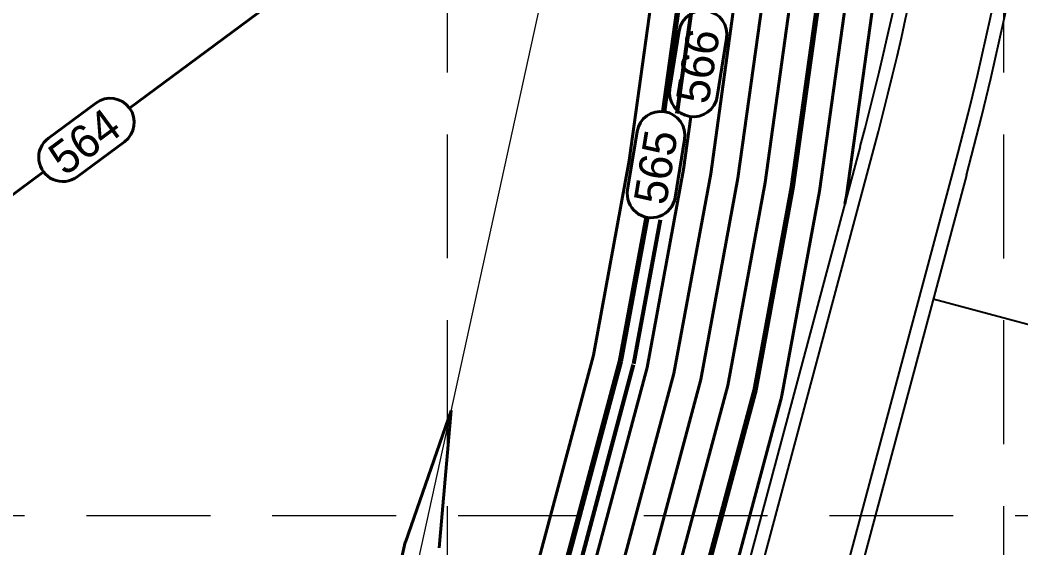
# Model space of a CAD drawing. Header units: feet. Extents: x 10084 to 13321, y 3329 to 8503.
# Drawn here: x 10591.6 to 10737.1, y 6637.8 to 6714.6 of the extents above; entities that cross this region are included whole.
import ezdxf
from ezdxf.enums import TextEntityAlignment as Align

# ---------------------------------------------------------------- set-up
doc = ezdxf.new("R2010")
doc.units = ezdxf.units.FT
doc.header["$LTSCALE"] = 40
doc.header["$MEASUREMENT"] = 0
for name, pattern in [('( Dashdot )', [1.001, 0.5, -0.25, 0.001, -0.25]), ('DASHED', [0.75, 0.5, -0.25]), ('DGN Style 3', [204.068222, 145.763016, -58.305206]), ('DGN Style 4', [233.366589, 116.610413, -58.305206, 0.145763, -58.305206]), ('HIDDEN', [0.375, 0.25, -0.125])]:
    doc.linetypes.add(name, pattern=pattern)
for name, color, linetype in [('CURB', 4, 'Continuous'), ('GRID', 254, 'DASHED'), ('Level 1', 7, 'Continuous'), ('LOT', 7, 'Continuous'), ('ROW', 3, '( Dashdot )')]:
    doc.layers.add(name, color=color, linetype=linetype)
doc.styles.add('Style-CHAR_FAST_FONT', font='CHAR_FAST_FONT.shx')

msp = doc.modelspace()

# ---------------------------------------------------------------- linework, layer by layer
at = {"layer": 'CURB', "color": 7}
for p, q in [((10692.68, 6610.06), (10715.62, 6695.66)), ((10704.28, 6606.96), (10727.21, 6692.55))]:
    msp.add_line(p, q, dxfattribs=at)
for radius in [481, 469]:
    msp.add_arc((10262.6, 6817.03), radius, 345.0009, 6.9121, dxfattribs=at)
at = {"layer": 'GRID', "color": 252, "linetype": 'HIDDEN', "lineweight": 0, "ltscale": 1.8}
for p, q in [((10653.53, 3736.94), (10653.78, 8415.23)), ((10734.85, 3736.93), (10734.41, 8414.93)), ((10169.24, 6642.55), (13236.21, 6642.55))]:
    msp.add_line(p, q, dxfattribs=at)
at = {"layer": 'Level 1', "color": 5, "linetype": 'Continuous', "lineweight": 40}
for p, q in [((10607.48, 6701.78), (10671.14, 6748.93)), ((10680.12, 6694.15), (10674.91, 6665.84)), ((10578.22, 6680.11), (10594.97, 6692.51)), ((10654.26, 6657.82), (10647.58, 6638.68)), ((10652.52, 6637.84), (10654.26, 6657.82))]:
    msp.add_line(p, q, dxfattribs=at)
at = {"layer": 'Level 1', "color": 5, "linetype": 'Continuous', "lineweight": 70}
msp.add_line((10682.67, 6685.9), (10678.82, 6664.96), dxfattribs=at)
at = {"layer": 'Level 1', "color": 5, "linetype": 'DGN Style 3', "lineweight": 53}
msp.add_line((10684.6, 6685.54), (10680.75, 6664.6), dxfattribs=at)
at = {"layer": 'Level 1', "color": 5, "linetype": 'DGN Style 4', "lineweight": 0, "flags": 128}
msp.add_lwpolyline([(10383.02, 4417.29), (10357.22, 4464.9), (10348.92, 4476.64), (10350.27, 4482), (10361.98, 4504.31), (10365.95, 4517.21), (10365, 4530.49), (10360.26, 4543.29), (10356.43, 4548.43), (10353.41, 4561), (10358.84, 4581.6), (10352.24, 4597.04), (10340.12, 4616.39), (10338.56, 4624.19), (10337.46, 4634.69), (10340.98, 4648.48), (10348.46, 4663.24), (10353.26, 4668.28), (10367.58, 4667.19), (10380.29, 4662.8), (10388.63, 4662.8), (10400.23, 4670.54), (10402.57, 4688.47), (10397.97, 4710.36), (10397.54, 4715.05), (10407.58, 4753.66), (10405.68, 4787.24), (10399.89, 4813.86), (10398.63, 4831.42), (10391.61, 4854.93), (10390.47, 4857.75), (10404.96, 4907.14), (10407.03, 4919.55), (10407.3, 4946.66), (10405.36, 4949.01), (10393.89, 4958), (10390.94, 4962.57), (10385.7, 4975.14), (10367.22, 4996.07), (10365.12, 4999.13), (10362.08, 5007.07), (10364.98, 5016.33), (10377.97, 5024.34), (10388.9, 5028.49), (10434.57, 5044.68), (10442.06, 5047.79), (10440.75, 5092.62), (10429, 5096.65), (10397.03, 5092.57), (10393.89, 5092.49), (10379.64, 5095.86), (10362.17, 5103.54), (10352.93, 5107.61), (10349.4, 5111.22), (10345.33, 5121.1), (10344.87, 5126.73), (10345.64, 5138.64), (10352.32, 5152.12), (10339.86, 5178.8), (10334.98, 5191.66), (10329.62, 5207), (10328.65, 5223.44), (10328.1, 5236.03), (10327.56, 5244.34), (10327.8, 5250.53), (10328.18, 5254.82), (10328.3, 5255.91), (10334.35, 5259.39), (10352.91, 5267.02), (10359.98, 5268.53), (10361.77, 5267.81), (10369.64, 5261.65), (10381.08, 5262.43), (10410.29, 5271.06), (10411.96, 5272.03), (10413.04, 5274.66), (10413.37, 5278.87), (10407.31, 5286.76), (10412.4, 5296.86), (10429.54, 5313.5), (10460.69, 5322.47, 0.526006), (10474.6, 5367.54), (10468.81, 5374.75), (10462.02, 5385.96), (10461.6, 5390.51), (10462.64, 5403.36), (10465.16, 5408.55), (10477.58, 5435.89, 0.219227), (10496.42, 5518.4), (10485.55, 5570.13, -0.040843), (10481.92, 5598.95), (10478.83, 5669.48, -0.248738), (10491.96, 5697.1), (10491.96, 5697.1, 0), (10491.96, 5697.1), (10524.93, 5721.61), (10533.96, 5748.05, 0.143258), (10535.2, 5776.1), (10521.01, 5833.06, 0.033522), (10508.71, 5871.31), (10438.22, 6048.76, -0.243018), (10447.26, 6140.1), (10578.7, 6342.73, 0.090209), (10592.49, 6375.76), (10681.21, 6780.89, 0.136381), (10678.24, 6834.37), (10658.16, 6893.64, -0.103944), (10653.26, 6934.48), (10655.92, 6964.74, -0.039323), (10661.12, 6995.72, 0.042401), (10666.52, 7029.14), (10684.75, 7270.54, -0.008679), (10687.97, 7305.11), (10701.34, 7426.03, 0.012694), (10705.63, 7476.62), (10736.5, 7996.01, 0.187552), (10683.2, 8161.58), (10666.07, 8182.66)], format="xyb", dxfattribs=at)
at = {"layer": 'Level 1', "color": 5, "linetype": 'Continuous', "lineweight": 70, "flags": 128}
for points in [[(10685.15, 6701.27), (10695.97, 6779.02), (10691.42, 6857.04)], [(10713.83, 6762.28), (10703.82, 6690.32), (10698.37, 6660.71), (10698.3, 6660.4), (10686.39, 6615.94)], [(10678.82, 6664.96), (10667.66, 6623.29)]]:
    msp.add_lwpolyline(points, dxfattribs=at)
at = {"layer": 'Level 1', "color": 5, "linetype": 'DGN Style 3', "lineweight": 53, "flags": 128}
for points in [[(10687.09, 6701), (10697.94, 6778.94), (10693.38, 6857.15)], [(10680.71, 6664.45), (10669.55, 6622.79)]]:
    msp.add_lwpolyline(points, dxfattribs=at)
at = {"layer": 'Level 1', "color": 5, "linetype": 'Continuous', "lineweight": 40, "flags": 128}
for points in [[(10711.49, 6687.85), (10711.72, 6689.05), (10724.08, 6777.88), (10723.16, 6794.04)], [(10682.64, 6617.41), (10694.44, 6661.43), (10699.87, 6690.96), (10707.61, 6746.63)], [(10680.12, 6694.15), (10685.95, 6736.06)], [(10690.53, 6662.31), (10695.92, 6691.6), (10701.37, 6730.76)], [(10686.63, 6663.2), (10691.97, 6692.24), (10695.25, 6715.81)], [(10689.08, 6700.52), (10688.02, 6692.87), (10682.72, 6664.08)], [(10674.91, 6665.84), (10663.91, 6624.76)], [(10682.72, 6664.08), (10671.4, 6621.82)], [(10675.15, 6620.35), (10686.63, 6663.2)], [(10678.9, 6618.88), (10690.53, 6662.31)]]:
    msp.add_lwpolyline(points, dxfattribs=at)
for points in [[(10719.99, 6777.54), (10707.77, 6689.69), (10702.31, 6659.99), (10702.28, 6659.83), (10702.2, 6659.52), (10702.17, 6659.36), (10690.25, 6614.91), (10690.25, 6614.91, 0.050778), (10687.28, 6596.51), (10687.28, 6596.51), (10686.39, 6581.33), (10688.61, 6580.56)], [(10694.29, 6711.9), (10692.93, 6703.44), (10692.93, 6703.44), (10692.93, 6703.44, -1), (10686.02, 6704.55), (10686.02, 6704.55), (10686.02, 6704.55), (10687.38, 6713.02), (10687.38, 6713.02), (10687.38, 6713.02, -1), (10694.29, 6711.9)], [(10606.75, 6696.88), (10599.86, 6691.78), (10599.86, 6691.78), (10599.86, 6691.78, -1), (10595.7, 6697.41), (10595.7, 6697.41), (10595.7, 6697.41), (10602.59, 6702.51), (10602.59, 6702.51), (10602.59, 6702.51, -1), (10606.75, 6696.88)], [(10688.17, 6697.23), (10686.79, 6688.77), (10686.79, 6688.77), (10686.79, 6688.77, -1), (10679.88, 6689.9), (10679.88, 6689.9), (10679.88, 6689.9), (10681.27, 6698.36), (10681.27, 6698.36), (10681.27, 6698.36, -1), (10688.17, 6697.23)]]:
    msp.add_lwpolyline(points, format="xyb", dxfattribs=at)
at = {"layer": 'Level 1', "color": 5, "linetype": 'Continuous', "lineweight": 40, "extrusion": (0, 0, -1)}
msp.add_arc((-8211.2, 7185.56), 2497, 192.65131, 193.29912, dxfattribs=at)
at = {"layer": 'LOT', "color": 7}
msp.add_line((10724.32, 6674.05), (10840.24, 6643), dxfattribs=at)
at = {"layer": 'ROW', "color": 7, "linetype": 'Continuous'}
for p, q in [((10713.69, 6696.17), (10690.75, 6610.58)), ((10729.14, 6692.03), (10706.21, 6606.44))]:
    msp.add_line(p, q, dxfattribs=at)
for radius in [483, 467]:
    msp.add_arc((10262.6, 6817.03), radius, 345.0009, 6.9121, dxfattribs=at)

# ---------------------------------------------------------------- texts
at = {"layer": 'Level 1', "color": 5, "linetype": 'Continuous', "lineweight": 40, "style": 'Style-CHAR_FAST_FONT'}
for s, rotation, p in [('566', 80.828, (10686.87, 6702.96)), ('564', 36.5265, (10595.2, 6695.66)), ('565', 80.7269, (10680.74, 6688.3))]:
    msp.add_text(s, height=4.8, rotation=rotation, dxfattribs=at).set_placement(p, align=Align.TOP_LEFT)

doc.saveas('drawing.dxf')
